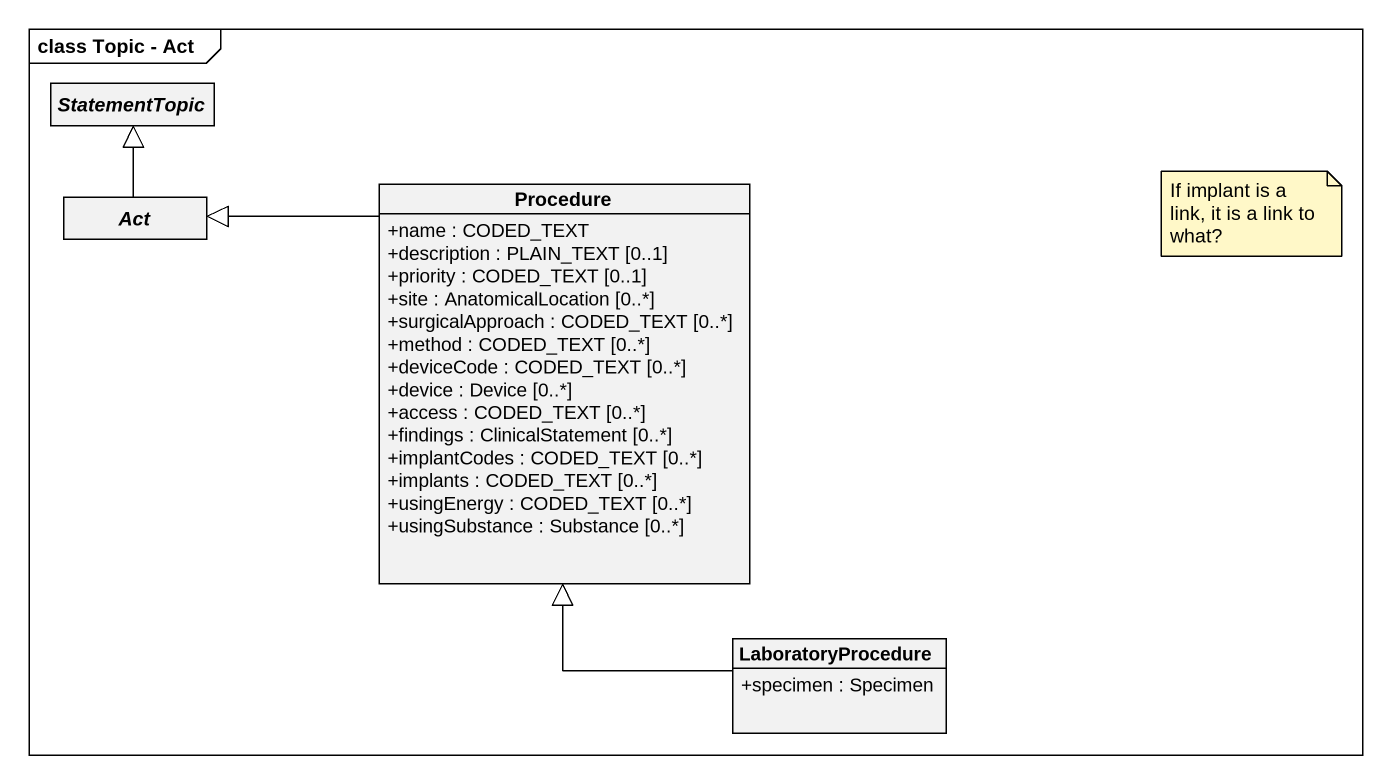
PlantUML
@startuml
mainframe class Topic - Act
hide circle
hide empty members
skinparam classAttributeIconSize 0
abstract class StatementTopic
abstract class Act
class Procedure {
  +name : CODED_TEXT
  +description : PLAIN_TEXT [0..1]
  +priority : CODED_TEXT [0..1]
  +site : AnatomicalLocation [0..*]
  +surgicalApproach : CODED_TEXT [0..*]
  +method : CODED_TEXT [0..*]
  +deviceCode : CODED_TEXT [0..*]
  +device : Device [0..*]
  +access : CODED_TEXT [0..*]
  +findings : ClinicalStatement [0..*]
  +implantCodes : CODED_TEXT [0..*]
  +implants : CODED_TEXT [0..*]
  +usingEnergy : CODED_TEXT [0..*]
  +usingSubstance : Substance [0..*]
}
class LaboratoryProcedure {
  +specimen : Specimen
}
Act -up-|> StatementTopic
Procedure -left-|> Act
LaboratoryProcedure -up-|> Procedure
note as N1
  If implant is a link, it is a link to what?
end note
@enduml
